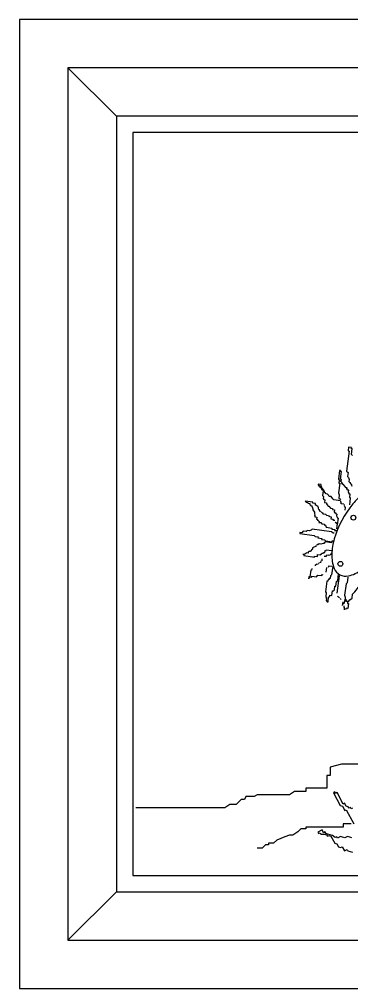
# Model space of a CAD drawing. Header units: inches. Extents: x 6 to 48.5, y 12.5 to 37.3.
# Drawn here: x 8.9005 to 9.0566, y 14.7063 to 15.1627 of the extents above; entities that cross this region are included whole.
import ezdxf

# ---------------------------------------------------------------- set-up
doc = ezdxf.new("R2010")
doc.units = ezdxf.units.IN
doc.header["$MEASUREMENT"] = 0
doc.layers.add('02', color=2, linetype='Continuous')
doc.layers.add('4', color=4, linetype='Continuous')

msp = doc.modelspace()

# ---------------------------------------------------------------- linework, layer by layer
at = {"layer": '02'}
for p, q in [((8.92332, 15.13989), (8.94614, 15.11707)), ((9.05181, 14.93551), (9.05135, 14.93557)), ((9.05169, 14.93461), (9.05181, 14.93551)), ((9.05304, 14.93443), (9.05169, 14.93461)), ((9.05343, 14.93391), (9.05298, 14.93397)), ((9.05377, 14.93295), (9.05337, 14.93346)), ((9.05359, 14.93159), (9.05377, 14.93295)), ((9.0447, 14.90975), (9.0438, 14.90987)), ((9.04476, 14.91021), (9.0447, 14.90975)), ((9.04663, 14.91042), (9.04476, 14.91021)), ((9.04573, 14.91054), (9.04567, 14.91009)), ((9.04669, 14.91087), (9.04663, 14.91042)), ((9.04715, 14.91081), (9.04669, 14.91087)), ((9.04739, 14.91262), (9.04715, 14.91081)), ((9.03958, 14.90583), (9.03952, 14.90538)), ((9.04003, 14.90577), (9.03958, 14.90583)), ((9.04009, 14.90622), (9.04003, 14.90577)), ((9.041, 14.9061), (9.04009, 14.90622)), ((9.04157, 14.90695), (9.04106, 14.90655)), ((9.04214, 14.90779), (9.04202, 14.90689)), ((9.04271, 14.90864), (9.04259, 14.90773)), ((9.04546, 14.90505), (9.04591, 14.90499)), ((9.04591, 14.90499), (9.04597, 14.90544)), ((9.04597, 14.90544), (9.04733, 14.90526)), ((9.03654, 14.90025), (9.03642, 14.89934)), ((9.03699, 14.90019), (9.03654, 14.90025)), ((9.03741, 14.90336), (9.03699, 14.90019)), ((9.03786, 14.9033), (9.03741, 14.90336)), ((9.03798, 14.9042), (9.03786, 14.9033)), ((9.03789, 14.90007), (9.03795, 14.90052)), ((9.03795, 14.90052), (9.04022, 14.90022)), ((9.04022, 14.90022), (9.04079, 14.90107)), ((9.04079, 14.90107), (9.0426, 14.90083)), ((9.0426, 14.90083), (9.04266, 14.90128)), ((9.04266, 14.90128), (9.04311, 14.90122)), ((9.04465, 14.90239), (9.04495, 14.90466)), ((9.05086, 14.90065), (9.04978, 14.89251)), ((9.03648, 14.8998), (9.03693, 14.89974)), ((9.03693, 14.89974), (9.03699, 14.90019)), ((9.03699, 14.90019), (9.03789, 14.90007)), ((9.05005, 14.89109), (9.0509, 14.89052)), ((9.05129, 14.89), (9.05168, 14.88949)), ((9.05247, 14.88847), (9.05223, 14.88666)), ((8.92332, 14.72916), (8.94614, 14.75198))]:
    msp.add_line(p, q, dxfattribs=at)
for points in [[(8.94614, 15.11707), (8.94614, 14.75198), (9.31123, 14.75198), (9.31123, 15.11707)], [(8.95374, 15.10946), (8.95374, 14.75959), (9.30362, 14.75959), (9.30362, 15.10946)]]:
    msp.add_lwpolyline(points, close=True, dxfattribs=at)
for points in [[(9.05701, 14.95738), (9.05662, 14.95789), (9.05698, 14.96061), (9.05652, 14.96067), (9.05658, 14.96112), (9.05523, 14.9613), (9.05499, 14.95949), (9.05544, 14.95943), (9.05418, 14.94993), (9.05502, 14.94936), (9.05478, 14.94755), (9.05518, 14.94703), (9.05551, 14.94607), (9.05539, 14.94516), (9.05578, 14.94465), (9.05617, 14.94414), (9.05657, 14.94363), (9.05651, 14.94317), (9.05696, 14.94311)], [(9.05171, 14.94519), (9.05183, 14.9461), (9.05138, 14.94616), (9.05186, 14.94978), (9.0514, 14.94984), (9.05146, 14.95029), (9.05101, 14.95035), (9.05047, 14.94628)], [(9.05576, 14.93407), (9.05618, 14.93723), (9.05578, 14.93775), (9.05596, 14.9391), (9.05551, 14.93916), (9.05557, 14.93962), (9.05518, 14.94013), (9.0553, 14.94103), (9.05485, 14.94109), (9.05446, 14.94161), (9.05452, 14.94206), (9.05406, 14.94212), (9.05328, 14.94314), (9.05289, 14.94366), (9.05243, 14.94372), (9.05249, 14.94417), (9.05204, 14.94423), (9.0521, 14.94468), (9.05047, 14.94628)], [(9.05141, 14.93602), (9.04825, 14.93644), (9.04785, 14.93696), (9.04707, 14.93798), (9.04616, 14.9381), (9.04577, 14.93861), (9.04538, 14.93913), (9.04447, 14.93925), (9.04453, 14.9397), (9.04408, 14.93976), (9.04375, 14.94072), (9.04336, 14.94124), (9.04297, 14.94175), (9.04257, 14.94226), (9.04263, 14.94271), (9.04218, 14.94277), (9.0423, 14.94368), (9.04094, 14.94386), (9.04088, 14.94341), (9.04134, 14.94335), (9.04128, 14.94289), (9.04212, 14.94232)], [(9.04212, 14.94232), (9.0433, 14.94078), (9.043, 14.93852), (9.04339, 14.93801), (9.04327, 14.93711), (9.04366, 14.93659), (9.04411, 14.93653), (9.04393, 14.93518), (9.04484, 14.93506), (9.04478, 14.9346), (9.04517, 14.93409), (9.04556, 14.93358), (9.04602, 14.93352), (9.0468, 14.93249), (9.04771, 14.93237), (9.04765, 14.93192), (9.04855, 14.9318), (9.04843, 14.9309), (9.04882, 14.93038), (9.04928, 14.93032), (9.04922, 14.92987), (9.04967, 14.92981), (9.04955, 14.92891), (9.04994, 14.92839), (9.04988, 14.92794), (9.05033, 14.92788), (9.04991, 14.92471)], [(9.04251, 14.94181), (9.04245, 14.94136), (9.04291, 14.9413)], [(9.05086, 14.94576), (9.05068, 14.94441), (9.05114, 14.94435), (9.05054, 14.93982), (9.05087, 14.93886), (9.05063, 14.93705), (9.05108, 14.93699), (9.05147, 14.93648)], [(9.04092, 14.93327), (9.04008, 14.93385), (9.03962, 14.93391), (9.03974, 14.93481), (9.03839, 14.93499), (9.03845, 14.93544), (9.03483, 14.93592), (9.03522, 14.93541), (9.03612, 14.93529), (9.03606, 14.93484), (9.03697, 14.93472), (9.03691, 14.93427), (9.03736, 14.93421), (9.0373, 14.93375), (9.03775, 14.93369), (9.03815, 14.93318), (9.03848, 14.93222), (9.03842, 14.93176), (9.0392, 14.93074)], [(9.04131, 14.93276), (9.04086, 14.93282)], [(9.04198, 14.93083), (9.04158, 14.93134), (9.04164, 14.9318), (9.04119, 14.93186), (9.04092, 14.93327)], [(9.03902, 14.92938), (9.03947, 14.92932)], [(9.0392, 14.93074), (9.03935, 14.92842), (9.04026, 14.9283), (9.04014, 14.92739), (9.04059, 14.92733), (9.04053, 14.92688), (9.04098, 14.92682), (9.04138, 14.92631), (9.04132, 14.92586), (9.04222, 14.92574), (9.04261, 14.92522), (9.04397, 14.92504), (9.04391, 14.92459), (9.04436, 14.92453), (9.0447, 14.92357), (9.04741, 14.92321), (9.04735, 14.92275), (9.04871, 14.92257), (9.04865, 14.92212), (9.04955, 14.922)], [(9.04879, 14.9267), (9.04834, 14.92676), (9.04795, 14.92728), (9.04705, 14.9274), (9.04717, 14.9283), (9.04626, 14.92842), (9.04632, 14.92887), (9.04496, 14.92905), (9.04457, 14.92957), (9.04321, 14.92975), (9.04327, 14.9302), (9.04282, 14.93026), (9.04243, 14.93077)], [(9.04967, 14.9229), (9.04997, 14.92517), (9.04952, 14.92523), (9.04958, 14.92568), (9.04913, 14.92574), (9.04919, 14.92619)], [(9.04847, 14.92076), (9.04801, 14.92082), (9.04717, 14.9214), (9.03812, 14.9226), (9.03761, 14.9222), (9.03664, 14.92187), (9.03574, 14.92199), (9.03523, 14.9216), (9.03387, 14.92178), (9.0333, 14.92093), (9.03239, 14.92105), (9.03233, 14.9206), (9.03912, 14.9197), (9.03951, 14.91919), (9.04087, 14.91901), (9.04081, 14.91856), (9.04262, 14.91832), (9.04256, 14.91786), (9.04391, 14.91768), (9.04431, 14.91717), (9.04747, 14.91675), (9.04753, 14.9172), (9.04799, 14.91714)], [(9.03988, 14.915), (9.03982, 14.91455), (9.03885, 14.91421), (9.03834, 14.91382), (9.03828, 14.91337), (9.03719, 14.91213), (9.03674, 14.91219), (9.03623, 14.9118), (9.03617, 14.91135), (9.03526, 14.91147), (9.0352, 14.91101), (9.03475, 14.91107), (9.03424, 14.91068), (9.03379, 14.91074)], [(9.04741, 14.9163), (9.04425, 14.91672), (9.04367, 14.91587), (9.04322, 14.91593), (9.04226, 14.9156), (9.04135, 14.91572), (9.04084, 14.91533), (9.04039, 14.91539), (9.04033, 14.91494)], [(9.03424, 14.91068), (9.03418, 14.91023), (9.03915, 14.90957), (9.03921, 14.91002), (9.04057, 14.90984), (9.04069, 14.91075), (9.04205, 14.91057), (9.04211, 14.91102), (9.04256, 14.91096), (9.04262, 14.91141), (9.04307, 14.91135), (9.04359, 14.91174), (9.04404, 14.91168), (9.04416, 14.91259), (9.04461, 14.91253), (9.04467, 14.91298), (9.04739, 14.91262)], [(9.04778, 14.9052), (9.04724, 14.90113), (9.04673, 14.90074), (9.04655, 14.89938), (9.0461, 14.89944), (9.04604, 14.89899), (9.04558, 14.89905), (9.04546, 14.89814), (9.04501, 14.8982), (9.04435, 14.89323), (9.04474, 14.89271), (9.0445, 14.8909), (9.04484, 14.88994), (9.04472, 14.88904), (9.04511, 14.88852), (9.04556, 14.88846), (9.04586, 14.89072), (9.04637, 14.89112), (9.04643, 14.89157), (9.04734, 14.89145), (9.04764, 14.89371), (9.04809, 14.89365), (9.0486, 14.89404), (9.04884, 14.89585), (9.0493, 14.89579), (9.0496, 14.89806), (9.05011, 14.89845), (9.05053, 14.90161)], [(9.05235, 14.88756), (9.0528, 14.8875), (9.05286, 14.88795), (9.05331, 14.88789), (9.05355, 14.8897), (9.05349, 14.88925), (9.05524, 14.88856), (9.05581, 14.8894), (9.05684, 14.89019), (9.05708, 14.892), (9.05816, 14.89324), (9.05982, 14.89532), (9.06091, 14.89655), (9.06238, 14.89728), (9.06392, 14.89846), (9.06443, 14.89885), (9.06461, 14.90021), (9.06552, 14.90009), (9.06694, 14.90036), (9.06847, 14.90153), (9.0695, 14.90232), (9.07125, 14.90163)], [(9.05493, 14.90011), (9.05457, 14.89739), (9.05406, 14.897), (9.05334, 14.89157), (9.05367, 14.89061), (9.05355, 14.8897), (9.054, 14.88964), (9.05388, 14.88874), (9.05479, 14.88862), (9.05467, 14.88771), (9.05512, 14.88765), (9.05482, 14.88539), (9.05437, 14.88545), (9.05431, 14.885), (9.0534, 14.88512), (9.05334, 14.88467), (9.05313, 14.88654)], [(9.05346, 14.88557), (9.05301, 14.88563)], [(9.08989, 14.81207), (9.05186, 14.81207), (9.04654, 14.81055), (9.04654, 14.80674), (9.04502, 14.80674), (9.04502, 14.80066), (9.03513, 14.80066), (9.03513, 14.79914), (9.0298, 14.79914), (9.02752, 14.79762), (9.01231, 14.79762), (9.01079, 14.79686), (9.00699, 14.79686), (9.00623, 14.79534), (9.0047, 14.79534), (9.00318, 14.79381), (9.00242, 14.79305), (8.99938, 14.79305), (8.9971, 14.79153), (8.95527, 14.79153)], [(9.05714, 14.79133), (9.05647, 14.79097), (9.05611, 14.79164), (9.05544, 14.79129), (9.05508, 14.79196), (9.05405, 14.79227), (9.05334, 14.79361), (9.05267, 14.79325), (9.0498, 14.79862), (9.04913, 14.79827), (9.04878, 14.79894), (9.0481, 14.79858), (9.05133, 14.79254), (9.05235, 14.79223), (9.05343, 14.79021), (9.0541, 14.79057), (9.05768, 14.78386)], [(9.05643, 14.78393), (9.05262, 14.78393), (9.05262, 14.78241), (9.03513, 14.78241), (9.03513, 14.78164), (9.03285, 14.78164), (9.03133, 14.78012), (9.02904, 14.7786), (9.02752, 14.7786), (9.02524, 14.77784), (9.02144, 14.77632), (9.01992, 14.7748), (9.01764, 14.7748), (9.01764, 14.77404), (9.01611, 14.77404), (9.01459, 14.77252), (9.01231, 14.77252)], [(9.05683, 14.77737), (9.0558, 14.77768), (9.05477, 14.778), (9.05343, 14.77728), (9.0524, 14.7776), (9.05137, 14.77791), (9.05003, 14.77719), (9.04967, 14.77786), (9.049, 14.77751), (9.04761, 14.77849), (9.04658, 14.7788), (9.04555, 14.77912), (9.04452, 14.77943), (9.04417, 14.7801), (9.0435, 14.77974), (9.04278, 14.78109), (9.04077, 14.78001), (9.04112, 14.77934), (9.0418, 14.7797), (9.04215, 14.77903), (9.04385, 14.77907), (9.04488, 14.77876), (9.04524, 14.77809), (9.04591, 14.77845), (9.04694, 14.77813), (9.04873, 14.77478), (9.04976, 14.77446), (9.05048, 14.77312), (9.0515, 14.77281), (9.05218, 14.77317), (9.05325, 14.77115), (9.05459, 14.77187), (9.05495, 14.7712), (9.05701, 14.77057)]]:
    msp.add_lwpolyline(points, dxfattribs=at)
msp.add_lwpolyline([(9.0485, 14.91808, 0.06364), (9.04733, 14.91084, 0.103576), (9.0485, 14.90419, 0.367652), (9.05517, 14.90066, 0.103576), (9.06133, 14.90345, 0.06364), (9.06665, 14.90849, 0.099891), (9.07533, 14.92494, 0.06364), (9.0765, 14.93218, 0.103576), (9.07533, 14.93883, 0.367652), (9.06866, 14.94236, 0.103576), (9.06251, 14.93957, 0.06364), (9.05719, 14.93453, 0.099891), (9.0485, 14.91808)], format="xyb", dxfattribs=at)
for centre in [(9.05749, 14.92808), (9.05139, 14.90633)]:
    msp.add_circle(centre, 0.00114, dxfattribs=at)
at = {"layer": '4'}
for p, q in [((8.9005, 15.16271), (8.9005, 14.70634)), ((9.35686, 15.16271), (8.9005, 15.16271)), ((8.9005, 14.70634), (9.35686, 14.70634))]:
    msp.add_line(p, q, dxfattribs=at)
msp.add_lwpolyline([(8.92332, 15.13989), (8.92332, 14.72916), (9.33405, 14.72916), (9.33405, 15.13989)], close=True, dxfattribs=at)

doc.saveas('drawing.dxf')
